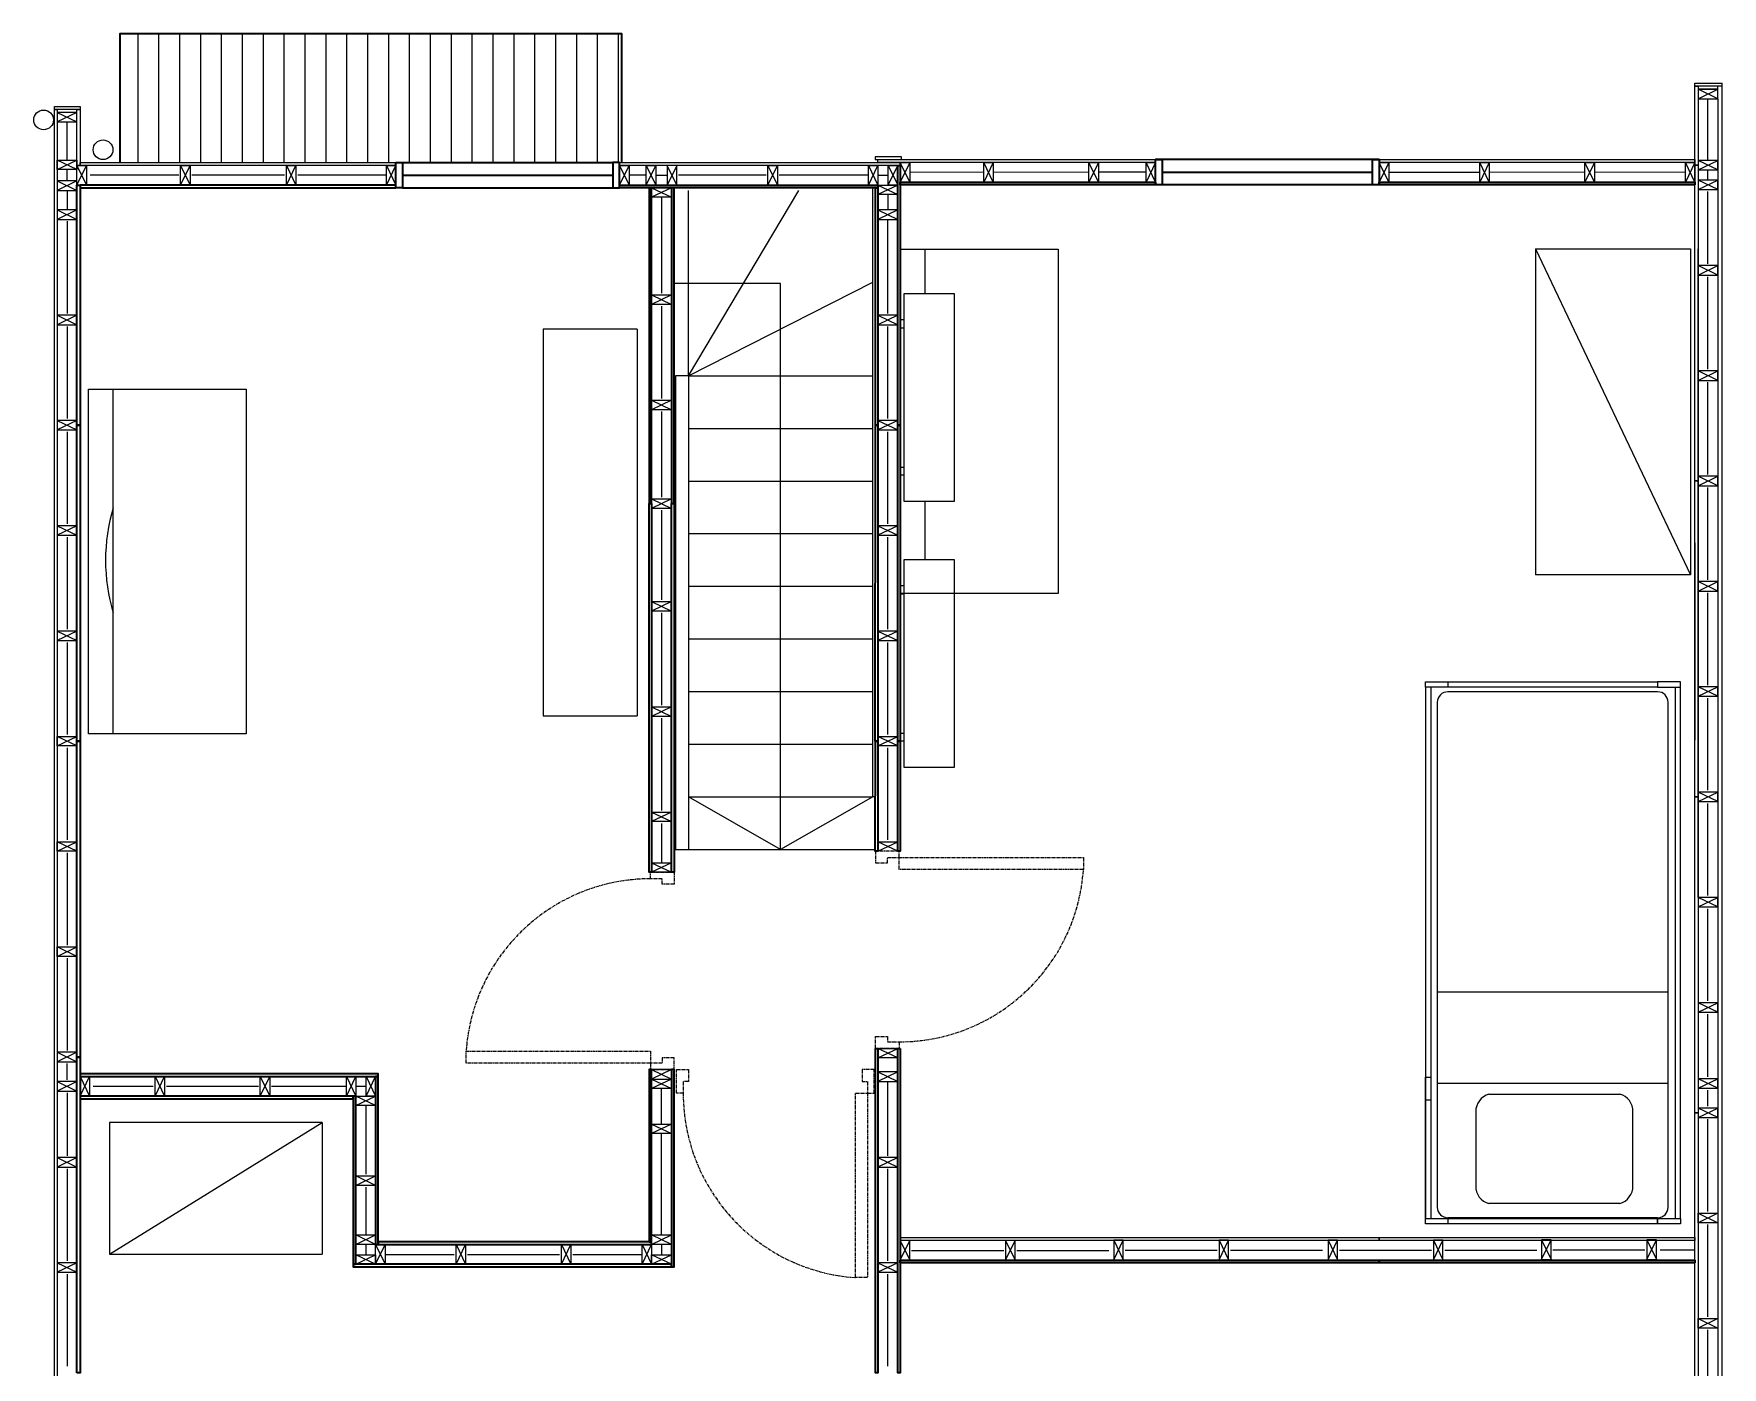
# Model space of a CAD drawing. Header units: millimetres. Extents: x -5545 to 6592, y -1722 to 1596.
# Drawn here: x 3583 to 4226, y -627 to -120 of the extents above; entities that cross this region are included whole.
import ezdxf

# ---------------------------------------------------------------- set-up
doc = ezdxf.new("R2010")
doc.units = ezdxf.units.MM
doc.linetypes.add('CENTER', pattern=[2, 1.25, -0.25, 0.25, -0.25])
for name, color, linetype, lineweight in [('A-DETL-MBND', 3, 'Continuous', 18), ('A-DETL-MCUT', 4, 'Continuous', 25), ('A-DOOR-FULL', 4, 'Continuous', 25), ('A-ELEV-MBE1', 7, 'Continuous', 35), ('A-ELEV-MBE2', 4, 'Continuous', 25), ('A-FLOR-PATT', 8, 'Continuous', 18), ('A-FURN', 8, 'Continuous', 18), ('A-SECT-MCUT', 7, 'Continuous', 35), ('A-WALL-PATT', 8, 'Continuous', 18), ('A-WALL-STUD', 3, 'Continuous', 18)]:
    doc.layers.add(name, color=color, linetype=linetype, lineweight=lineweight)
doc.layers.add('ARREDI_attrezzature', color=175, linetype='Continuous')

msp = doc.modelspace()

# ---------------------------------------------------------------- hatches: boundary and pattern name
at = {"layer": 'A-FLOR-PATT'}
h = msp.add_hatch(dxfattribs=at)
h.set_pattern_fill('LINE', color=0, scale=2.502421, angle=90, style=0)
h.set_pattern_definition([(90, (-42196.972, -5199.6974), (-7.9451858, 5e-16), [])])
h.paths.add_polyline_path([(3806.98, -119.93), (3615.95, -119.93), (3615.95, -147.56), (3806.98, -147.56)])
h.paths.add_polyline_path([(3806.98, -147.56), (3615.95, -147.56), (3615.95, -168.88), (3721, -168.88), (3723.5, -168.88), (3723.5, -168.88), (3803.58, -168.88), (3806.08, -168.88), (3806.08, -168.88), (3806.98, -168.88)])

# ---------------------------------------------------------------- linework, layer by layer
at = {"color": 0}
for p, q in [((4223.88, -141.04), (4223.88, -139.84)), ((4225.55, -891.66), (4225.55, -138.74)), ((4154.53, -201.65), (4213.53, -325.67)), ((4112.66, -368.39), (4112.66, -366.39)), ((4112.66, -366.39), (4200.96, -366.39)), ((4200.96, -368.39), (4112.66, -368.39)), ((4112.66, -368.39), (4112.66, -570.39)), ((4114.66, -368.39), (4114.66, -570.39)), ((4121.15, -366.39), (4121.15, -368.39)), ((4200.96, -370.14), (4121.15, -370.14)), ((4209.66, -366.39), (4200.96, -366.39)), ((4200.96, -366.39), (4200.96, -368.39)), ((4200.96, -368.39), (4209.66, -368.39)), ((4207.66, -368.39), (4207.66, -570.39)), ((4209.66, -368.39), (4209.66, -366.39)), ((4209.66, -570.39), (4209.66, -368.39)), ((4117.15, -374.14), (4117.15, -566.14)), ((4204.96, -566.14), (4204.96, -374.14)), ((3904.38, -427.13), (3911.88, -427.13)), ((4117.15, -484.18), (4204.96, -484.18)), ((4112.66, -570.39), (4112.66, -516.68)), ((4112.66, -516.68), (4114.66, -516.68)), ((4114.66, -516.68), (4114.66, -525.39)), ((4204.96, -519.08), (4117.15, -519.08)), ((4114.66, -525.39), (4112.66, -525.39)), ((4112.66, -525.39), (4112.66, -570.39)), ((4131.78, -529.85), (4131.78, -558.01)), ((4191.59, -558.01), (4191.59, -529.85)), ((3693, -533.96), (3612, -533.96)), ((3612, -533.96), (3612, -583.96)), ((3612, -583.96), (3693, -533.96)), ((3693, -533.96), (3693, -583.96)), ((4112.66, -572.39), (4112.66, -570.39)), ((4112.66, -570.39), (4121.15, -570.39)), ((4200.96, -570.14), (4121.15, -570.14)), ((4121.15, -570.39), (4121.15, -572.39)), ((4121.15, -570.39), (4209.66, -570.39)), ((4200.96, -570.39), (4200.96, -572.39)), ((4200.96, -572.39), (4200.96, -570.39)), ((4209.66, -570.39), (4209.66, -572.39)), ((4209.66, -572.39), (4112.66, -572.39)), ((4209.66, -572.39), (4200.96, -572.39)), ((3612, -583.96), (3693, -583.96))]:
    msp.add_line(p, q, dxfattribs=at)
for p, q in [((3912.88, -332.8), (3912.88, -201.8)), ((3912.88, -201.8), (3972.88, -201.8)), ((3922.31, -218.73), (3922.31, -201.8)), ((3972.88, -201.8), (3972.88, -332.8)), ((4154.53, -201.65), (4154.53, -325.67)), ((4154.53, -201.65), (4213.53, -201.65)), ((4213.53, -201.65), (4213.53, -325.67)), ((3914.38, -218.73), (3933.38, -218.73)), ((3914.38, -297.73), (3914.38, -218.73)), ((3933.38, -218.73), (3933.38, -297.73)), ((3914.38, -228.73), (3912.88, -228.73)), ((3912.88, -228.73), (3912.88, -231.73)), ((3812.72, -232.26), (3777, -232.26)), ((3777, -232.26), (3777, -379.26)), ((3812.72, -232.26), (3812.72, -379.26)), ((3912.88, -231.73), (3914.38, -231.73)), ((3604.05, -386.12), (3604.05, -255.12)), ((3604.05, -255.12), (3664.05, -255.12)), ((3613.47, -386.12), (3613.47, -255.12)), ((3664.05, -255.12), (3664.05, -386.12)), ((3912.88, -287.73), (3912.88, -284.73)), ((3912.88, -284.73), (3914.38, -284.73)), ((3914.38, -287.73), (3912.88, -287.73)), ((3933.38, -297.73), (3914.38, -297.73)), ((3922.31, -319.89), (3922.31, -297.73)), ((3922.31, -300.77), (3922.31, -297.73)), ((3613.47, -354.08), (3613.47, -314.08)), ((3914.38, -319.89), (3933.38, -319.89)), ((3914.38, -398.89), (3914.38, -319.89)), ((3933.38, -319.89), (3933.38, -398.89)), ((4213.53, -325.67), (4154.53, -325.67)), ((3914.38, -329.89), (3912.88, -329.89)), ((3912.88, -329.89), (3912.88, -332.89)), ((3972.88, -332.8), (3912.88, -332.8)), ((3912.88, -332.89), (3914.38, -332.89)), ((3777, -379.26), (3812.72, -379.26)), ((3664.05, -386.12), (3604.05, -386.12)), ((3912.88, -388.89), (3912.88, -385.89)), ((3912.88, -385.89), (3914.38, -385.89)), ((3914.38, -388.89), (3912.88, -388.89)), ((3933.38, -398.89), (3914.38, -398.89)), ((4136.78, -523.09), (4186.59, -523.09)), ((4186.59, -564.77), (4136.78, -564.77)), ((4201.99, -582.29), (4212.9, -582.29)), ((4212.9, -582.29), (4212.9, -582.29)), ((4212.9, -582.29), (4215.17, -582.29))]:
    msp.add_line(p, q)
msp.add_lwpolyline([(3613.47, -340.14), (3613.47, -300.14)])
for centre, radius, start, end in [((3679.97, -320.08), 69.43, 163.30569, 196.79019), ((4138.85, -529.85), 7.07, 107.03574, 180), ((4184.77, -529.66), 6.82, 358.44024, 74.52402), ((4138.6, -558.2), 6.82, 178.44024, 254.52402), ((4184.52, -558.01), 7.07, 287.03574, 0)]:
    msp.add_arc(centre, radius, start, end)
for centre, start, end in [((4121.15, -374.14), 90, 180), ((4200.96, -374.14), 0, 90), ((4121.15, -566.14), 180, 270), ((4200.96, -566.14), 270, 0)]:
    msp.add_arc(centre, 4, start, end, dxfattribs=at)
at = {"layer": 'A-DETL-MBND', "color": 0}
msp.add_line((3591.08, -148.66), (3591.08, -147.56), dxfattribs=at)
for points in [[(3591.08, -147.56), (3600.88, -147.56), (3600.88, -148.66), (3591.08, -148.66)], [(3721, -169.98), (3600.88, -169.98), (3600.88, -168.88), (3721, -168.88)]]:
    msp.add_lwpolyline(points, dxfattribs=at)
for points in [[(3592.18, -148.66), (3592.18, -871.46), (3591.08, -871.46), (3591.08, -148.66)], [(3599.68, -169.98), (3599.68, -148.66), (3600.88, -148.66), (3600.88, -169.98)], [(3903.27, -166.66), (3903.27, -167.76), (3913.28, -167.76), (3913.28, -166.66)], [(3912.88, -168.88), (3912.88, -169.98), (3806.08, -169.98), (3806.08, -168.88)], [(3904.37, -168.87), (3904.37, -167.76), (4009.97, -167.76), (4009.97, -168.87)], [(4095.06, -168.87), (4095.06, -167.76), (4215.17, -167.76), (4215.17, -168.87)], [(3912.88, -578.77), (3912.88, -577.67), (4095.06, -577.67), (4095.06, -578.77)], [(4095.06, -578.77), (4095.06, -577.67), (4215.18, -577.67), (4215.18, -578.77)]]:
    msp.add_lwpolyline(points, close=True, dxfattribs=at)
at = {"layer": 'A-DETL-MCUT', "color": 0}
for points in [[(4225.55, -139.84), (4215.17, -139.84), (4215.17, -138.74), (4225.55, -138.74)], [(4225.55, -139.84), (4216.37, -139.84), (4216.37, -141.04), (4223.88, -141.04)]]:
    msp.add_lwpolyline(points, dxfattribs=at)
for points in [[(4216.37, -139.84), (4216.37, -169.87), (4215.17, -169.87), (4215.17, -139.84)], [(4216.37, -169.87), (4216.37, -289.98), (4215.17, -289.98), (4215.17, -169.87)], [(4216.37, -289.98), (4216.37, -410.1), (4215.17, -410.1), (4215.17, -289.98)], [(4216.37, -410.1), (4216.37, -530.21), (4215.17, -530.21), (4215.17, -410.1)], [(4216.37, -530.21), (4216.37, -650.33), (4215.17, -650.33), (4215.17, -530.21)]]:
    msp.add_lwpolyline(points, close=True, dxfattribs=at)
at = {"layer": 'A-DOOR-FULL', "color": 0, "linetype": 'CENTER'}
for points in [[(3912.47, -433.19), (3912.47, -430.68), (3903.46, -430.68), (3903.46, -435.19), (3907.97, -435.19), (3907.97, -433.19), (3912.47, -433.19)], [(3982.54, -437.69), (3912.47, -437.69), (3912.47, -433.19), (3982.54, -433.19), (3982.54, -437.69)], [(3817.79, -441.24), (3817.79, -438.74), (3826.8, -438.74), (3826.8, -443.24), (3822.3, -443.24), (3822.3, -441.24), (3817.79, -441.24)], [(3747.73, -506.8), (3817.79, -506.8), (3817.79, -511.31), (3747.73, -511.31), (3747.73, -506.8)], [(3912.47, -503.26), (3912.47, -505.76), (3903.46, -505.76), (3903.46, -501.25), (3907.97, -501.25), (3907.97, -503.26), (3912.47, -503.26)], [(3817.79, -511.31), (3817.79, -513.81), (3826.8, -513.81), (3826.8, -509.31), (3822.3, -509.31), (3822.3, -511.31), (3817.79, -511.31)], [(3830.31, -522.82), (3827.8, -522.82), (3827.8, -513.81), (3832.31, -513.81), (3832.31, -518.32), (3830.31, -518.32), (3830.31, -522.82)], [(3900.37, -522.82), (3902.88, -522.82), (3902.88, -513.81), (3898.37, -513.81), (3898.37, -518.32), (3900.37, -518.32), (3900.37, -522.82)], [(3895.87, -592.89), (3895.87, -522.82), (3900.37, -522.82), (3900.37, -592.89), (3895.87, -592.89)]]:
    msp.add_lwpolyline(points, dxfattribs=at)
for centre, start, end in [((3817.9, -511.58), 90.08643, 176.10934), ((3912.37, -432.92), 270.08643, 356.10934), ((3900.64, -522.71), 180.08643, 266.10934)]:
    msp.add_arc(centre, 70.34, start, end, dxfattribs=at)
at = {"layer": 'A-ELEV-MBE1', "color": 0}
for p, q in [((3723.5, -168.88), (3803.58, -168.88)), ((4095.06, -167.76), (4009.97, -167.76)), ((3723.5, -173.68), (3803.58, -173.68)), ((3723.5, -178.49), (3803.58, -178.49)), ((4095.06, -177.37), (4009.97, -177.37))]:
    msp.add_line(p, q, dxfattribs=at)
at = {"layer": 'A-ELEV-MBE1', "color": 0, "linetype": 'Continuous'}
msp.add_line((4092.55, -172.62), (4012.53, -172.62), dxfattribs=at)
at = {"layer": 'A-ELEV-MBE1', "color": 0}
msp.add_lwpolyline([(3806.98, -168.88), (3806.98, -119.93), (3615.95, -119.93), (3615.95, -168.88)], dxfattribs=at)
for points in [[(3721, -168.88), (3723.5, -168.88), (3723.5, -178.49), (3721, -178.49)], [(3806.08, -168.88), (3803.58, -168.88), (3803.58, -178.49), (3806.08, -178.49)], [(4012.48, -177.37), (4009.97, -177.37), (4009.97, -167.76), (4012.48, -167.76)], [(4095.06, -177.37), (4092.55, -177.37), (4092.55, -167.76), (4095.06, -167.76)]]:
    msp.add_lwpolyline(points, close=True, dxfattribs=at)
at = {"layer": 'A-ELEV-MBE2', "color": 0}
for p, q in [((4223.88, -144.64), (4223.88, -885.76)), ((3827.3, -249.96), (3827.3, -310.01)), ((3832.31, -249.96), (3832.31, -310.01)), ((3827.3, -310.01), (3827.3, -430.13)), ((3832.31, -310.01), (3832.31, -430.13)), ((3826.8, -430.13), (3903.38, -430.13))]:
    msp.add_line(p, q, dxfattribs=at)
for points in [[(3832.31, -249.96), (3832.31, -179.49)], [(3832.31, -249.96), (3874.28, -179.49)], [(3903.38, -410.11), (3902.37, -410.11), (3902.37, -178.49)], [(3867.34, -310.01), (3867.34, -214.92), (3826.8, -214.92)], [(3832.31, -249.96), (3902.37, -214.41)], [(3832.31, -249.96), (3827.3, -249.96)], [(3832.31, -249.96), (3902.37, -249.96)], [(3832.31, -269.97), (3902.37, -269.97)], [(3832.31, -289.99), (3902.37, -289.99)], [(3832.31, -310.01), (3902.37, -310.01)], [(3867.34, -430.13), (3867.34, -310.01)], [(3832.31, -330.03), (3902.37, -330.03)], [(3832.31, -350.05), (3902.37, -350.05)], [(3832.31, -370.07), (3902.37, -370.07)], [(3832.31, -390.09), (3902.37, -390.09)], [(3832.31, -410.11), (3902.37, -410.11)], [(3902.37, -410.11), (3867.34, -430.13), (3832.31, -410.11)]]:
    msp.add_lwpolyline(points, dxfattribs=at)
at = {"layer": 'A-ELEV-MBE2', "color": 0, "ltscale": 0.05}
for centre in [(3586.99, -152.68), (3609.58, -164.03)]:
    msp.add_circle(centre, 3.75, dxfattribs=at)
at = {"layer": 'A-FURN', "color": 0}
for p, q in [((4215.17, -313.51), (4215.17, -238.43)), ((4215.17, -313.51), (4215.17, -388.58)), ((4215.17, -699.58), (4215.17, -499.38)), ((3713.26, -587.81), (3713.26, -587.81))]:
    msp.add_line(p, q, dxfattribs=at)
at = {"layer": 'A-SECT-MCUT', "color": 0}
msp.add_line((3912.88, -430.68), (3911.88, -430.68), dxfattribs=at)
for points in [[(3912.88, -169.98), (3912.88, -268.77), (3911.88, -268.77), (3911.88, -169.98)], [(3599.68, -268.77), (3599.68, -177.49), (3600.88, -177.49), (3600.88, -268.77)], [(3600.88, -177.49), (3600.88, -178.49), (3721, -178.49), (3721, -177.49)], [(3806.08, -177.49), (3904.38, -177.49), (3904.38, -178.49), (3806.08, -178.49)], [(3817.29, -298.6), (3818.29, -298.6), (3818.29, -178.49), (3817.29, -178.49)], [(3825.8, -298.6), (3826.8, -298.6), (3826.8, -178.49), (3825.8, -178.49)], [(3904.38, -178.49), (3904.38, -268.77), (3903.38, -268.77), (3903.38, -178.49)], [(4009.97, -177.37), (3912.88, -177.37), (3912.88, -176.37), (4009.97, -176.37)], [(4215.17, -177.37), (4095.06, -177.37), (4095.06, -176.37), (4215.17, -176.37)], [(3599.68, -388.89), (3599.68, -268.77), (3600.88, -268.77), (3600.88, -388.89)], [(3904.38, -268.77), (3904.38, -388.89), (3903.37, -388.89), (3903.38, -268.77)], [(3912.88, -268.77), (3912.88, -388.89), (3911.88, -388.89), (3911.88, -268.77)], [(3817.29, -298.6), (3818.29, -298.6), (3818.29, -438.74), (3817.29, -438.74)], [(3825.8, -298.6), (3826.8, -298.6), (3826.8, -438.74), (3825.8, -438.74)], [(3599.68, -509.01), (3599.68, -388.89), (3600.88, -388.89), (3600.88, -509.01)], [(3904.38, -388.89), (3904.38, -430.68), (3903.37, -430.68), (3903.38, -388.89)], [(3912.88, -388.89), (3912.88, -430.68), (3911.88, -430.68), (3911.88, -388.89)], [(3904.38, -505.76), (3904.38, -629.12), (3903.38, -629.12), (3903.38, -505.76)], [(3912.88, -505.76), (3912.88, -629.12), (3911.88, -629.12), (3911.88, -505.76)], [(3599.68, -629.12), (3599.68, -509.01), (3600.88, -509.01), (3600.88, -629.12)], [(3817.29, -579.3), (3818.29, -579.3), (3818.29, -513.81), (3817.29, -513.81)], [(3825.8, -588.81), (3826.8, -588.81), (3826.8, -513.81), (3825.8, -513.81)], [(3600.88, -515.38), (3600.88, -516.38), (3714.26, -516.38), (3714.26, -515.38)], [(3713.26, -580.3), (3714.26, -580.3), (3714.26, -516.38), (3713.26, -516.38)], [(3600.88, -523.89), (3600.88, -524.89), (3704.75, -524.89), (3704.75, -523.89)], [(3704.75, -587.81), (3705.75, -587.81), (3705.75, -523.89), (3704.75, -523.89)], [(3714.26, -579.3), (3714.26, -580.3), (3818.29, -580.3), (3818.29, -579.3)], [(3704.75, -587.81), (3704.75, -588.81), (3825.8, -588.81), (3825.8, -587.81)], [(4095.06, -587.28), (3912.88, -587.28), (3912.88, -586.28), (4095.06, -586.28)], [(4215.18, -587.28), (4095.06, -587.28), (4095.06, -586.28), (4215.18, -586.28)]]:
    msp.add_lwpolyline(points, close=True, dxfattribs=at)
at = {"layer": 'A-WALL-PATT', "color": 0, "ltscale": 0.1}
for p, q in [((4220.13, -168.06), (4220.13, -144.64)), ((3595.93, -167.97), (3595.93, -153.46)), ((3595.93, -175.89), (3595.93, -171.58)), ((3944.61, -172.61), (3916.48, -172.62)), ((3984.65, -172.61), (3948.21, -172.62)), ((4006.37, -172.61), (3988.25, -172.61)), ((4133.29, -172.62), (4098.66, -172.62)), ((4173.33, -172.61), (4136.9, -172.62)), ((4211.57, -172.62), (4176.93, -172.61)), ((4220.13, -175.57), (4220.13, -171.67)), ((3595.93, -179.49), (3595.93, -186.89)), ((3638.42, -173.73), (3604.69, -173.73)), ((3678.66, -173.73), (3643.42, -173.73)), ((3717.4, -173.73), (3683.66, -173.73)), ((3816.24, -173.73), (3809.69, -173.73)), ((3819.85, -173.73), (3824.25, -173.73)), ((3861.83, -173.73), (3828.55, -173.73)), ((3900.77, -173.73), (3866.84, -173.73)), ((3904.38, -173.73), (3908.28, -173.73)), ((3822.05, -182.29), (3822.05, -218.53)), ((3908.13, -181.09), (3908.13, -186.89)), ((4220.13, -207.4), (4220.13, -179.88)), ((3595.93, -191.2), (3595.93, -226.23)), ((3908.13, -226.23), (3908.13, -190.5)), ((4220.13, -247.44), (4220.13, -212.41)), ((3822.05, -223.53), (3822.05, -258.56)), ((3595.93, -231.24), (3595.93, -266.27)), ((3908.13, -266.27), (3908.13, -231.24)), ((4220.13, -287.48), (4220.13, -252.45)), ((3822.05, -263.57), (3822.05, -296.1)), ((3595.93, -271.28), (3595.93, -306.31)), ((3908.13, -306.31), (3908.13, -271.28)), ((4220.13, -327.52), (4220.13, -292.48)), ((3822.05, -301.11), (3822.05, -335.14)), ((3595.93, -311.31), (3595.93, -346.35)), ((3908.13, -346.35), (3908.13, -311.31)), ((4220.13, -367.56), (4220.13, -332.52)), ((3822.05, -340.14), (3822.05, -375.18)), ((3595.93, -351.35), (3595.93, -386.39)), ((3908.13, -386.39), (3908.13, -351.35)), ((4220.13, -407.6), (4220.13, -372.56)), ((3822.05, -380.18), (3822.05, -415.22)), ((3595.93, -391.39), (3595.93, -426.43)), ((3908.13, -426.43), (3908.13, -391.39)), ((4220.13, -447.63), (4220.13, -412.6)), ((3822.05, -420.22), (3822.05, -435.13)), ((3595.93, -431.43), (3595.93, -466.46)), ((4220.13, -487.67), (4220.13, -452.64)), ((3595.93, -471.48), (3595.93, -506.51)), ((4220.13, -516.58), (4220.13, -492.68)), ((3595.93, -517.63), (3595.93, -511.51)), ((3705.75, -520.13), (3709.66, -520.13)), ((3908.13, -546.54), (3908.13, -518.32)), ((3595.93, -522.64), (3595.93, -546.54)), ((3822.05, -534.53), (3822.05, -521.02)), ((4220.13, -527.71), (4220.13, -521.59)), ((4220.13, -567.74), (4220.13, -532.71)), ((3822.05, -576.69), (3822.05, -538.13)), ((3595.93, -551.55), (3595.93, -586.58)), ((3908.13, -586.58), (3908.13, -551.55)), ((4220.13, -607.79), (4220.13, -572.76)), ((3709.5, -580.3), (3709.5, -584.2)), ((3716.86, -584.05), (3743.22, -584.05)), ((3748.23, -584.05), (3783.26, -584.05)), ((3788.26, -584.05), (3814.69, -584.05)), ((3822.05, -580.3), (3822.05, -584.2)), ((3917.19, -582.53), (3952.22, -582.53)), ((3957.23, -582.53), (3992.26, -582.53)), ((3998.4, -582.41), (4033.43, -582.41)), ((4038.44, -582.41), (4073.47, -582.41)), ((4079.92, -582.41), (4114.95, -582.41)), ((4119.96, -582.41), (4154.99, -582.41)), ((4161.13, -582.29), (4196.16, -582.29)), ((3595.93, -591.59), (3595.93, -626.62)), ((3908.13, -626.62), (3908.13, -591.59)), ((4220.13, -647.83), (4220.13, -612.79))]:
    msp.add_line(p, q, dxfattribs=at)
for points in [[(3605.89, -520.13), (3628.68, -520.13)], [(3633.68, -520.13), (3668.72, -520.13)], [(3673.72, -520.13), (3702.15, -520.13)], [(3709.51, -527.49), (3709.5, -553.52)], [(3709.5, -558.52), (3709.5, -576.69)]]:
    msp.add_lwpolyline(points, dxfattribs=at)
at = {"layer": 'A-WALL-STUD', "color": 0}
for p, q in [((4216.37, -144.64), (4223.88, -141.04)), ((4223.88, -144.64), (4216.37, -141.04)), ((3599.68, -149.86), (3592.18, -153.46)), ((3592.18, -149.86), (3599.68, -153.46)), ((3599.68, -171.58), (3592.17, -167.97)), ((3592.17, -171.58), (3599.68, -167.97)), ((3599.68, -177.49), (3603.29, -169.98)), ((3599.68, -169.98), (3603.29, -177.49)), ((3639.12, -177.49), (3642.72, -169.98)), ((3639.12, -169.98), (3642.72, -177.49)), ((3679.36, -177.49), (3682.96, -169.98)), ((3679.36, -169.98), (3682.96, -177.49)), ((3717.4, -177.49), (3721, -169.98)), ((3717.4, -169.98), (3721, -177.49)), ((3806.08, -177.49), (3809.69, -169.98)), ((3806.08, -169.98), (3809.69, -177.49)), ((3816.24, -177.49), (3819.85, -169.98)), ((3816.24, -169.98), (3819.85, -177.49)), ((3827.85, -177.49), (3824.25, -169.98)), ((3827.85, -169.98), (3824.25, -177.49)), ((3862.53, -177.49), (3866.14, -169.98)), ((3862.53, -169.98), (3866.14, -177.49)), ((3900.77, -177.49), (3904.38, -169.98)), ((3900.77, -169.98), (3904.38, -177.49)), ((3908.28, -177.49), (3911.88, -169.98)), ((3908.28, -169.98), (3911.88, -177.49)), ((3916.48, -168.87), (3912.88, -176.37)), ((3916.48, -176.37), (3912.88, -168.87)), ((3948.21, -168.87), (3944.61, -176.37)), ((3948.21, -176.37), (3944.61, -168.87)), ((3988.25, -168.87), (3984.65, -176.37)), ((3988.25, -176.37), (3984.65, -168.87)), ((4009.97, -168.87), (4006.37, -176.37)), ((4009.97, -176.37), (4006.37, -168.87)), ((4098.66, -168.87), (4095.06, -176.37)), ((4098.66, -176.37), (4095.06, -168.87)), ((4136.9, -168.87), (4133.29, -176.37)), ((4136.9, -176.37), (4133.29, -168.87)), ((4176.93, -168.87), (4173.33, -176.37)), ((4176.93, -176.37), (4173.33, -168.87)), ((4215.17, -168.87), (4211.57, -176.37)), ((4215.17, -176.37), (4211.57, -168.87)), ((4216.37, -171.67), (4223.88, -168.06)), ((4223.88, -171.67), (4216.37, -168.06)), ((3599.68, -175.89), (3592.17, -179.49)), ((3592.17, -175.89), (3599.68, -179.49)), ((3818.29, -178.49), (3825.8, -182.09)), ((3825.8, -178.49), (3818.29, -182.09)), ((3904.38, -177.49), (3911.88, -181.09)), ((3911.88, -177.49), (3904.38, -181.09)), ((4216.37, -179.18), (4223.88, -175.57)), ((4223.88, -179.18), (4216.37, -175.57)), ((3599.68, -186.89), (3592.17, -190.5)), ((3592.17, -186.89), (3599.68, -190.5)), ((3599.68, -186.89), (3592.17, -190.5)), ((3592.17, -186.89), (3599.68, -190.5)), ((3911.88, -186.89), (3904.38, -190.5)), ((3904.38, -186.89), (3911.88, -190.5)), ((4216.37, -211.71), (4223.88, -208.1)), ((4223.88, -211.71), (4216.37, -208.1)), ((3818.29, -219.23), (3825.8, -222.83)), ((3825.8, -219.23), (3818.29, -222.83)), ((3599.68, -226.93), (3592.17, -230.54)), ((3592.17, -226.93), (3599.68, -230.54)), ((3911.88, -226.93), (3904.38, -230.54)), ((3904.38, -226.93), (3911.88, -230.54)), ((3911.88, -226.93), (3904.38, -230.54)), ((3904.38, -226.93), (3911.88, -230.54)), ((4216.37, -251.75), (4223.88, -248.14)), ((4223.88, -251.75), (4216.37, -248.14)), ((3818.29, -259.26), (3825.8, -262.87)), ((3825.8, -259.26), (3818.29, -262.87)), ((3599.68, -266.97), (3592.17, -270.58)), ((3592.17, -266.97), (3599.68, -270.58)), ((3911.88, -266.97), (3904.38, -270.58)), ((3904.38, -266.97), (3911.88, -270.58)), ((4216.37, -291.78), (4223.88, -288.18)), ((4223.88, -291.78), (4216.37, -288.18)), ((3818.29, -296.8), (3825.8, -300.4)), ((3825.8, -296.8), (3818.29, -300.4)), ((3599.68, -307.01), (3592.17, -310.61)), ((3592.17, -307.01), (3599.68, -310.61)), ((3911.88, -307.01), (3904.38, -310.61)), ((3904.38, -307.01), (3911.88, -310.61)), ((4216.37, -331.82), (4223.88, -328.22)), ((4223.88, -331.82), (4216.37, -328.22)), ((3818.29, -335.84), (3825.8, -339.44)), ((3825.8, -335.84), (3818.29, -339.44)), ((3599.68, -347.05), (3592.17, -350.65)), ((3592.17, -347.05), (3599.68, -350.65)), ((3911.88, -347.05), (3904.38, -350.65)), ((3904.38, -347.05), (3911.88, -350.65)), ((4216.37, -371.86), (4223.88, -368.26)), ((4223.88, -371.86), (4216.37, -368.26)), ((3818.29, -375.88), (3825.8, -379.48)), ((3825.8, -375.88), (3818.29, -379.48)), ((3599.68, -390.69), (3592.17, -387.09)), ((3592.17, -390.69), (3599.68, -387.09)), ((3911.88, -390.69), (3904.38, -387.09)), ((3904.38, -390.69), (3911.88, -387.09)), ((4216.37, -411.9), (4223.88, -408.3)), ((4223.88, -411.9), (4216.37, -408.3)), ((3818.29, -415.92), (3825.8, -419.52)), ((3825.8, -415.92), (3818.29, -419.52)), ((3599.68, -430.73), (3592.17, -427.13)), ((3592.17, -430.73), (3599.68, -427.13)), ((3911.88, -430.68), (3904.38, -427.13)), ((3904.38, -430.68), (3911.88, -427.13)), ((3818.29, -435.13), (3825.8, -438.74)), ((3825.8, -435.13), (3818.29, -438.74)), ((4216.37, -451.94), (4223.88, -448.34)), ((4223.88, -451.94), (4216.37, -448.34)), ((3599.68, -470.78), (3592.17, -467.18)), ((3592.17, -470.78), (3599.68, -467.18)), ((4216.37, -491.98), (4223.88, -488.37)), ((4223.88, -491.98), (4216.37, -488.37)), ((3599.68, -507.2), (3592.17, -510.81)), ((3592.17, -507.2), (3599.68, -510.81)), ((3911.88, -509.32), (3904.38, -505.76)), ((3904.38, -509.36), (3911.88, -505.76)), ((3825.8, -513.81), (3818.29, -517.41)), ((3818.29, -513.81), (3825.8, -517.41)), ((3599.68, -518.33), (3592.17, -521.94)), ((3592.17, -518.33), (3599.68, -521.94)), ((3600.88, -523.89), (3604.49, -516.38)), ((3600.88, -516.38), (3604.49, -523.89)), ((3629.38, -523.89), (3632.98, -516.38)), ((3629.38, -516.38), (3632.98, -523.89)), ((3669.42, -523.89), (3673.02, -516.38)), ((3669.42, -516.38), (3673.02, -523.89)), ((3702.15, -523.89), (3705.75, -516.38)), ((3702.15, -516.38), (3705.75, -523.89)), ((3709.66, -523.89), (3713.26, -516.38)), ((3709.66, -516.38), (3713.26, -523.89)), ((3818.29, -517.41), (3825.8, -521.02)), ((3825.8, -517.41), (3818.29, -521.02)), ((3911.88, -514.71), (3904.38, -518.32)), ((3904.38, -514.71), (3911.88, -518.32)), ((4216.37, -520.89), (4223.88, -517.28)), ((4223.88, -520.89), (4216.37, -517.28)), ((3713.26, -527.49), (3705.75, -523.89)), ((3705.75, -527.49), (3713.26, -523.89)), ((4216.37, -532.02), (4223.88, -528.41)), ((4223.88, -532.02), (4216.37, -528.41)), ((3818.29, -534.53), (3825.8, -538.13)), ((3825.8, -534.53), (3818.29, -538.13)), ((3599.68, -547.24), (3592.17, -550.85)), ((3592.17, -547.24), (3599.68, -550.85)), ((3911.88, -547.24), (3904.38, -550.85)), ((3904.38, -547.24), (3911.88, -550.85)), ((3713.26, -557.82), (3705.75, -554.22)), ((3705.75, -557.82), (3713.26, -554.22)), ((4216.37, -568.44), (4223.88, -572.04)), ((4223.88, -568.44), (4216.37, -572.04)), ((3713.26, -580.3), (3705.75, -576.69)), ((3705.75, -580.3), (3713.26, -576.69)), ((3825.8, -580.3), (3818.29, -576.69)), ((3818.29, -580.3), (3825.8, -576.69)), ((3713.26, -587.81), (3705.75, -584.2)), ((3705.75, -587.81), (3713.26, -584.2)), ((3713.26, -587.81), (3716.86, -580.3)), ((3713.26, -580.3), (3716.86, -587.81)), ((3743.92, -587.81), (3747.53, -580.3)), ((3743.92, -580.3), (3747.53, -587.81)), ((3783.96, -587.81), (3787.56, -580.3)), ((3783.96, -580.3), (3787.56, -587.81)), ((3814.69, -587.81), (3818.29, -580.3)), ((3814.69, -580.3), (3818.29, -587.81)), ((3825.8, -587.81), (3818.29, -584.2)), ((3818.29, -587.81), (3825.8, -584.2)), ((3912.88, -578.77), (3916.49, -586.28)), ((3912.88, -586.28), (3916.49, -578.77)), ((3952.92, -578.77), (3956.53, -586.28)), ((3952.92, -586.28), (3956.53, -578.77)), ((3994.1, -578.66), (3997.7, -586.16)), ((3994.1, -586.16), (3997.7, -578.66)), ((4034.13, -578.66), (4037.74, -586.16)), ((4034.13, -586.16), (4037.74, -578.66)), ((4075.61, -578.66), (4079.22, -586.16)), ((4075.61, -586.16), (4079.22, -578.66)), ((4115.65, -578.66), (4119.26, -586.16)), ((4115.65, -586.16), (4119.26, -578.66)), ((4156.83, -578.54), (4160.43, -586.05)), ((4156.83, -586.05), (4160.43, -578.54)), ((4196.88, -578.54), (4200.48, -586.05)), ((4196.88, -586.05), (4200.48, -578.54)), ((3599.68, -587.28), (3592.17, -590.89)), ((3592.17, -587.28), (3599.68, -590.89)), ((3911.88, -587.28), (3904.38, -590.88)), ((3904.38, -587.28), (3911.88, -590.88)), ((4216.37, -608.49), (4223.88, -612.09)), ((4223.88, -608.49), (4216.37, -612.09))]:
    msp.add_line(p, q, dxfattribs=at)
for points in [[(4216.37, -144.64), (4223.88, -144.64), (4223.88, -141.04), (4216.37, -141.04)], [(3599.68, -149.86), (3592.18, -149.86), (3592.18, -153.46), (3599.68, -153.46)], [(3599.68, -171.58), (3592.17, -171.58), (3592.17, -167.97), (3599.68, -167.97)], [(3599.68, -177.49), (3599.68, -169.98), (3603.29, -169.98), (3603.29, -177.49)], [(3639.12, -177.49), (3639.12, -169.98), (3642.72, -169.98), (3642.72, -177.49)], [(3679.36, -177.49), (3679.36, -169.98), (3682.96, -169.98), (3682.96, -177.49)], [(3717.4, -177.49), (3717.4, -169.98), (3721, -169.98), (3721, -177.49)], [(3806.08, -177.49), (3806.08, -169.98), (3809.69, -169.98), (3809.69, -177.49)], [(3816.24, -177.49), (3816.24, -169.98), (3819.85, -169.98), (3819.85, -177.49)], [(3827.85, -177.49), (3827.85, -169.98), (3824.25, -169.98), (3824.25, -177.49)], [(3862.53, -177.49), (3862.53, -169.98), (3866.14, -169.98), (3866.14, -177.49)], [(3900.77, -177.49), (3900.77, -169.98), (3904.38, -169.98), (3904.38, -177.49)], [(3908.28, -177.49), (3908.28, -169.98), (3911.88, -169.98), (3911.88, -177.49)], [(3916.48, -168.87), (3916.48, -176.37), (3912.88, -176.37), (3912.88, -168.87)], [(3948.21, -168.87), (3948.21, -176.37), (3944.61, -176.37), (3944.61, -168.87)], [(3988.25, -168.87), (3988.25, -176.37), (3984.65, -176.37), (3984.65, -168.87)], [(4009.97, -168.87), (4009.97, -176.37), (4006.37, -176.37), (4006.37, -168.87)], [(4098.66, -168.87), (4098.66, -176.37), (4095.06, -176.37), (4095.06, -168.87)], [(4136.9, -168.87), (4136.9, -176.37), (4133.29, -176.37), (4133.29, -168.87)], [(4176.93, -168.87), (4176.93, -176.37), (4173.33, -176.37), (4173.33, -168.87)], [(4215.17, -168.87), (4215.17, -176.37), (4211.57, -176.37), (4211.57, -168.87)], [(4216.37, -171.67), (4223.88, -171.67), (4223.88, -168.06), (4216.37, -168.06)], [(3599.68, -175.89), (3592.17, -175.89), (3592.17, -179.49), (3599.68, -179.49)], [(3818.29, -178.49), (3825.8, -178.49), (3825.8, -182.09), (3818.29, -182.09)], [(3904.38, -177.49), (3911.88, -177.49), (3911.88, -181.09), (3904.38, -181.09)], [(4216.37, -179.18), (4223.88, -179.18), (4223.88, -175.57), (4216.37, -175.57)], [(3599.68, -186.89), (3592.17, -186.89), (3592.17, -190.5), (3599.68, -190.5)], [(3599.68, -186.89), (3592.17, -186.89), (3592.17, -190.5), (3599.68, -190.5)], [(3911.88, -186.89), (3904.38, -186.89), (3904.38, -190.5), (3911.88, -190.5)], [(4216.37, -211.71), (4223.88, -211.71), (4223.88, -208.1), (4216.37, -208.1)], [(3818.29, -219.23), (3825.8, -219.23), (3825.8, -222.83), (3818.29, -222.83)], [(3599.68, -226.93), (3592.17, -226.93), (3592.17, -230.54), (3599.68, -230.54)], [(3911.88, -226.93), (3904.38, -226.93), (3904.38, -230.54), (3911.88, -230.54)], [(3911.88, -226.93), (3904.38, -226.93), (3904.38, -230.54), (3911.88, -230.54)], [(4216.37, -251.75), (4223.88, -251.75), (4223.88, -248.14), (4216.37, -248.14)], [(3818.29, -259.26), (3825.8, -259.26), (3825.8, -262.87), (3818.29, -262.87)], [(3599.68, -266.97), (3592.17, -266.97), (3592.17, -270.58), (3599.68, -270.58)], [(3911.88, -266.97), (3904.38, -266.97), (3904.38, -270.58), (3911.88, -270.58)], [(4216.37, -291.78), (4223.88, -291.78), (4223.88, -288.18), (4216.37, -288.18)], [(3818.29, -296.8), (3825.8, -296.8), (3825.8, -300.4), (3818.29, -300.4)], [(3599.68, -307.01), (3592.17, -307.01), (3592.17, -310.61), (3599.68, -310.61)], [(3911.88, -307.01), (3904.38, -307.01), (3904.38, -310.61), (3911.88, -310.61)], [(4216.37, -331.82), (4223.88, -331.82), (4223.88, -328.22), (4216.37, -328.22)], [(3818.29, -335.84), (3825.8, -335.84), (3825.8, -339.44), (3818.29, -339.44)], [(3599.68, -347.05), (3592.17, -347.05), (3592.17, -350.65), (3599.68, -350.65)], [(3911.88, -347.05), (3904.38, -347.05), (3904.38, -350.65), (3911.88, -350.65)], [(4216.37, -371.86), (4223.88, -371.86), (4223.88, -368.26), (4216.37, -368.26)], [(3818.29, -375.88), (3825.8, -375.88), (3825.8, -379.48), (3818.29, -379.48)], [(3599.68, -390.69), (3592.17, -390.69), (3592.17, -387.09), (3599.68, -387.09)], [(3911.88, -390.69), (3904.38, -390.69), (3904.38, -387.09), (3911.88, -387.09)], [(4216.37, -411.9), (4223.88, -411.9), (4223.88, -408.3), (4216.37, -408.3)], [(3818.29, -415.92), (3825.8, -415.92), (3825.8, -419.52), (3818.29, -419.52)], [(3599.68, -430.73), (3592.17, -430.73), (3592.17, -427.13), (3599.68, -427.13)], [(3818.29, -435.13), (3825.8, -435.13), (3825.8, -438.74), (3818.29, -438.74)], [(4216.37, -451.94), (4223.88, -451.94), (4223.88, -448.34), (4216.37, -448.34)], [(3599.68, -470.78), (3592.17, -470.78), (3592.17, -467.18), (3599.68, -467.18)], [(4216.37, -491.98), (4223.88, -491.98), (4223.88, -488.37), (4216.37, -488.37)], [(3599.68, -507.2), (3592.17, -507.2), (3592.17, -510.81), (3599.68, -510.81)], [(3911.88, -509.36), (3904.38, -509.36), (3904.38, -505.76), (3911.88, -505.76)], [(3825.8, -513.81), (3818.29, -513.81), (3818.29, -517.41), (3825.8, -517.41)], [(3599.68, -518.33), (3592.17, -518.33), (3592.17, -521.94), (3599.68, -521.94)], [(3600.88, -523.89), (3600.88, -516.38), (3604.49, -516.38), (3604.49, -523.89)], [(3629.38, -523.89), (3629.38, -516.38), (3632.98, -516.38), (3632.98, -523.89)], [(3669.42, -523.89), (3669.42, -516.38), (3673.02, -516.38), (3673.02, -523.89)], [(3702.15, -523.89), (3702.15, -516.38), (3705.75, -516.38), (3705.75, -523.89)], [(3709.66, -523.89), (3709.66, -516.38), (3713.26, -516.38), (3713.26, -523.89)], [(3818.29, -517.41), (3825.8, -517.41), (3825.8, -521.02), (3818.29, -521.02)], [(3911.88, -514.71), (3904.38, -514.71), (3904.38, -518.32), (3911.88, -518.32)], [(4216.37, -520.89), (4223.88, -520.89), (4223.88, -517.28), (4216.37, -517.28)], [(3713.26, -527.49), (3705.75, -527.49), (3705.75, -523.89), (3713.26, -523.89)], [(4216.37, -532.02), (4223.88, -532.02), (4223.88, -528.41), (4216.37, -528.41)], [(3818.29, -534.53), (3825.8, -534.53), (3825.8, -538.13), (3818.29, -538.13)], [(3599.68, -547.24), (3592.17, -547.24), (3592.17, -550.85), (3599.68, -550.85)], [(3911.88, -547.24), (3904.38, -547.24), (3904.38, -550.85), (3911.88, -550.85)], [(3713.26, -557.82), (3705.75, -557.82), (3705.75, -554.22), (3713.26, -554.22)], [(4216.37, -568.44), (4223.88, -568.44), (4223.88, -572.04), (4216.37, -572.04)], [(3713.26, -580.3), (3705.75, -580.3), (3705.75, -576.69), (3713.26, -576.69)], [(3825.8, -580.3), (3818.29, -580.3), (3818.29, -576.69), (3825.8, -576.69)], [(3713.26, -587.81), (3705.75, -587.81), (3705.75, -584.2), (3713.26, -584.2)], [(3713.26, -587.81), (3713.26, -580.3), (3716.86, -580.3), (3716.86, -587.81)], [(3743.92, -587.81), (3743.92, -580.3), (3747.53, -580.3), (3747.53, -587.81)], [(3783.96, -587.81), (3783.96, -580.3), (3787.56, -580.3), (3787.56, -587.81)], [(3814.69, -587.81), (3814.69, -580.3), (3818.29, -580.3), (3818.29, -587.81)], [(3825.8, -587.81), (3818.29, -587.81), (3818.29, -584.2), (3825.8, -584.2)], [(3912.88, -578.77), (3912.88, -586.28), (3916.49, -586.28), (3916.49, -578.77)], [(3952.92, -578.77), (3952.92, -586.28), (3956.53, -586.28), (3956.53, -578.77)], [(3994.1, -578.66), (3994.1, -586.16), (3997.7, -586.16), (3997.7, -578.66)], [(4034.13, -578.66), (4034.13, -586.16), (4037.74, -586.16), (4037.74, -578.66)], [(4075.61, -578.66), (4075.61, -586.16), (4079.22, -586.16), (4079.22, -578.66)], [(4115.65, -578.66), (4115.65, -586.16), (4119.26, -586.16), (4119.26, -578.66)], [(4156.83, -578.54), (4156.83, -586.05), (4160.43, -586.05), (4160.43, -578.54)], [(4196.88, -578.54), (4196.88, -586.05), (4200.48, -586.05), (4200.48, -578.54)], [(3599.68, -587.28), (3592.17, -587.28), (3592.17, -590.89), (3599.68, -590.89)], [(3911.88, -587.28), (3904.38, -587.28), (3904.38, -590.88), (3911.88, -590.88)], [(4216.37, -608.49), (4223.88, -608.49), (4223.88, -612.09), (4216.37, -612.09)]]:
    msp.add_lwpolyline(points, close=True, dxfattribs=at)
at = {"layer": 'ARREDI_attrezzature', "color": 0}
msp.add_line((4216.37, -448.34), (4216.37, -201.65), dxfattribs=at)

doc.saveas('drawing.dxf')
